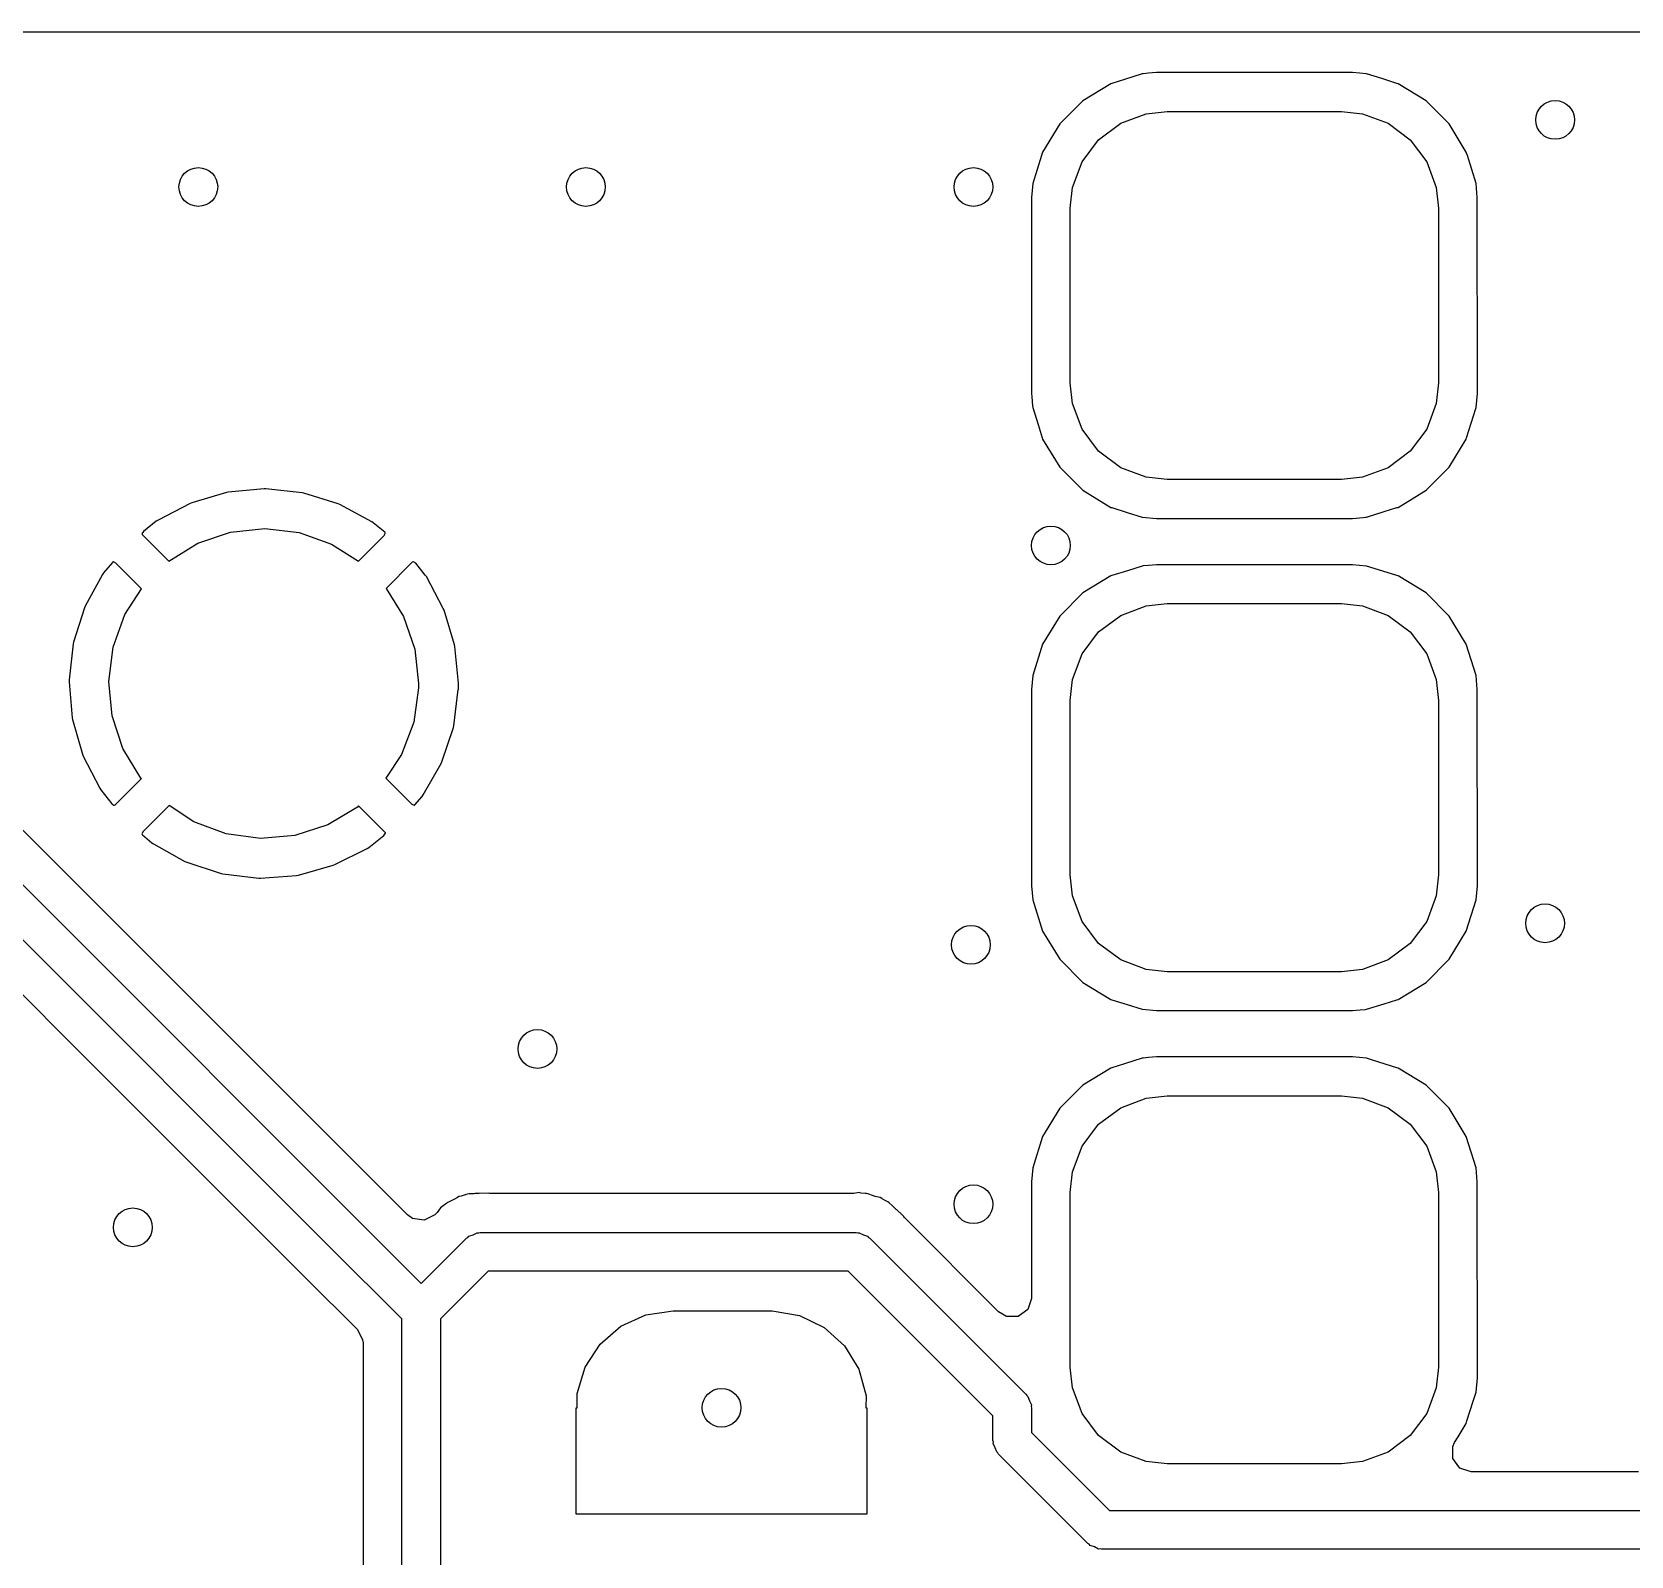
# Model space of a CAD drawing. Extents: x 100.2 to 143.8, y -109.8 to -50.2.
# Drawn here: x 114.14 to 122.39, y -58.07 to -50.2 of the extents above; entities that cross this region are included whole.
import ezdxf

# ---------------------------------------------------------------- set-up
doc = ezdxf.new("R2010")
doc.units = 0
doc.layers.add('BLACK', color=7, linetype='CONTINUOUS')

msp = doc.modelspace()

# ---------------------------------------------------------------- linework, layer by layer
at = {"layer": 'BLACK', "linetype": 'CONTINUOUS'}
for p, q in [((103.033, -50.2), (140.966, -50.2)), ((119.871, -50.4162), (119.78, -50.4448)), ((119.876, -50.4157), (119.871, -50.4162)), ((119.904, -50.4131), (119.876, -50.4157)), ((119.876, -50.4157), (119.876, -50.4157)), ((119.944, -50.4095), (119.904, -50.4131)), ((120.45, -50.4095), (119.944, -50.4095)), ((120.956, -50.4095), (120.45, -50.4095)), ((121.029, -50.4162), (120.956, -50.4095)), ((121.107, -50.4405), (121.029, -50.4162)), ((119.709, -50.4668), (119.564, -50.5546)), ((119.715, -50.4651), (119.709, -50.4668)), ((119.78, -50.4448), (119.715, -50.4651)), ((119.715, -50.4651), (119.715, -50.4651)), ((121.185, -50.4651), (121.107, -50.4405)), ((121.191, -50.4668), (121.185, -50.4651)), ((121.185, -50.4651), (121.185, -50.4651)), ((121.336, -50.5546), (121.191, -50.4668)), ((119.564, -50.5546), (119.445, -50.6745)), ((121.455, -50.6745), (121.336, -50.5546)), ((119.76, -50.6714), (119.892, -50.6217)), ((119.892, -50.6217), (120, -50.61)), ((120, -50.61), (120.9, -50.61)), ((120.9, -50.61), (121.008, -50.6217)), ((121.008, -50.6217), (121.14, -50.6714)), ((119.445, -50.6745), (119.357, -50.8194)), ((119.646, -50.7564), (119.76, -50.6714)), ((121.14, -50.6714), (121.254, -50.7564)), ((121.543, -50.8194), (121.455, -50.6745)), ((119.355, -50.8251), (119.351, -50.8368)), ((119.357, -50.8194), (119.355, -50.8251)), ((119.355, -50.8251), (119.355, -50.8251)), ((119.561, -50.8697), (119.646, -50.7564)), ((121.254, -50.7564), (121.339, -50.8697)), ((121.545, -50.8251), (121.543, -50.8194)), ((121.549, -50.8368), (121.545, -50.8251)), ((121.545, -50.8251), (121.545, -50.8251)), ((119.351, -50.8368), (119.306, -50.9812)), ((119.512, -51.0024), (119.561, -50.8697)), ((121.339, -50.8697), (121.388, -51.0024)), ((121.594, -50.9812), (121.549, -50.8368)), ((119.306, -50.9812), (119.3, -51.0537)), ((121.6, -51.0537), (121.594, -50.9812)), ((119.3, -51.0537), (119.3, -52.0663)), ((119.5, -51.1097), (119.512, -51.0024)), ((121.388, -51.0024), (121.4, -51.1097)), ((121.601, -52.0663), (121.6, -51.0537)), ((119.5, -52.0103), (119.5, -51.1097)), ((121.4, -51.1097), (121.4, -52.0103)), ((119.3, -52.0663), (119.301, -52.0825)), ((119.512, -52.1176), (119.5, -52.0103)), ((121.4, -52.0103), (121.388, -52.1176)), ((121.594, -52.1388), (121.601, -52.0663)), ((119.301, -52.0825), (119.305, -52.1288)), ((119.305, -52.1288), (119.306, -52.1388)), ((119.306, -52.1388), (119.334, -52.2265)), ((119.561, -52.2503), (119.512, -52.1176)), ((121.388, -52.1176), (121.339, -52.2503)), ((121.545, -52.2949), (121.592, -52.1438)), ((121.592, -52.1438), (121.594, -52.1388)), ((119.334, -52.2265), (119.355, -52.2949)), ((119.355, -52.2949), (119.355, -52.2949)), ((119.355, -52.2949), (119.357, -52.3006)), ((119.357, -52.3006), (119.445, -52.4455)), ((119.646, -52.3636), (119.561, -52.2503)), ((121.339, -52.2503), (121.254, -52.3636)), ((121.455, -52.4455), (121.543, -52.3006)), ((121.543, -52.3006), (121.545, -52.2949)), ((121.545, -52.2949), (121.545, -52.2949)), ((119.76, -52.4486), (119.646, -52.3636)), ((121.254, -52.3636), (121.14, -52.4486)), ((119.445, -52.4455), (119.564, -52.5654)), ((119.892, -52.4983), (119.76, -52.4486)), ((121.14, -52.4486), (121.008, -52.4983)), ((121.336, -52.5654), (121.455, -52.4455)), ((115.34, -52.5582), (115.154, -52.5751)), ((115.349, -52.5583), (115.34, -52.5582)), ((115.535, -52.5777), (115.349, -52.5583)), ((120, -52.51), (119.892, -52.4983)), ((120.9, -52.51), (120, -52.51)), ((121.008, -52.4983), (120.9, -52.51)), ((114.957, -52.6331), (114.792, -52.7195)), ((114.966, -52.6295), (114.957, -52.6331)), ((115.145, -52.5769), (114.966, -52.6295)), ((115.154, -52.5751), (115.145, -52.5769)), ((115.544, -52.5797), (115.535, -52.5777)), ((115.722, -52.6348), (115.544, -52.5797)), ((115.731, -52.6385), (115.722, -52.6348)), ((115.895, -52.7272), (115.731, -52.6385)), ((119.564, -52.5654), (119.709, -52.6532)), ((121.191, -52.6532), (121.336, -52.5654)), ((114.783, -52.7248), (114.717, -52.7784)), ((114.792, -52.7195), (114.783, -52.7248)), ((115.903, -52.7326), (115.895, -52.7272)), ((119.709, -52.6532), (119.715, -52.6549)), ((119.715, -52.6549), (119.715, -52.6549)), ((119.715, -52.6549), (119.793, -52.6795)), ((119.793, -52.6795), (119.871, -52.7038)), ((119.871, -52.7038), (119.944, -52.7105)), ((119.944, -52.7105), (120.45, -52.7105)), ((120.45, -52.7105), (120.956, -52.7105)), ((120.956, -52.7105), (121.011, -52.7055)), ((121.011, -52.7055), (121.024, -52.7043)), ((121.024, -52.7043), (121.029, -52.7038)), ((121.024, -52.7043), (121.024, -52.7043)), ((121.029, -52.7038), (121.12, -52.6752)), ((121.12, -52.6752), (121.185, -52.6549)), ((121.185, -52.6549), (121.191, -52.6532)), ((121.185, -52.6549), (121.185, -52.6549)), ((114.717, -52.7784), (114.709, -52.7896)), ((114.709, -52.7896), (114.71, -52.792)), ((114.71, -52.792), (114.712, -52.7957)), ((114.712, -52.7957), (114.847, -52.9308)), ((114.997, -52.8387), (115.166, -52.7812)), ((115.166, -52.7812), (115.343, -52.7626)), ((115.343, -52.7626), (115.52, -52.7837)), ((115.52, -52.7837), (115.688, -52.8435)), ((115.827, -52.9316), (115.959, -52.7993)), ((115.963, -52.7818), (115.903, -52.7326)), ((115.959, -52.7993), (115.965, -52.7875)), ((115.965, -52.7847), (115.963, -52.7818)), ((115.965, -52.7875), (115.965, -52.7847)), ((114.847, -52.9308), (114.997, -52.8387)), ((115.688, -52.8435), (115.827, -52.9316)), ((114.557, -52.9373), (114.511, -52.9911)), ((114.559, -52.9351), (114.557, -52.9373)), ((114.562, -52.9347), (114.559, -52.9351)), ((114.574, -52.9407), (114.562, -52.9347)), ((114.707, -53.0734), (114.574, -52.9407)), ((116.104, -52.937), (115.969, -53.0727)), ((116.108, -52.9348), (116.104, -52.937)), ((116.11, -52.9346), (116.108, -52.9348)), ((116.122, -52.9418), (116.11, -52.9346)), ((116.171, -53.0027), (116.122, -52.9418)), ((119.871, -52.9562), (119.795, -52.9801)), ((119.876, -52.9557), (119.871, -52.9562)), ((119.904, -52.9531), (119.876, -52.9557)), ((119.876, -52.9557), (119.876, -52.9557)), ((119.944, -52.9495), (119.904, -52.9531)), ((120.45, -52.9495), (119.944, -52.9495)), ((120.956, -52.9495), (120.45, -52.9495)), ((121.029, -52.9562), (120.956, -52.9495)), ((121.09, -52.9753), (121.029, -52.9562)), ((121.185, -53.0051), (121.09, -52.9753)), ((114.506, -52.9991), (114.416, -53.1625)), ((114.511, -52.9911), (114.506, -52.9991)), ((116.177, -53.0108), (116.171, -53.0027)), ((116.264, -53.1754), (116.177, -53.0108)), ((119.709, -53.0068), (119.564, -53.0946)), ((119.715, -53.0051), (119.709, -53.0068)), ((119.795, -52.9801), (119.715, -53.0051)), ((119.715, -53.0051), (119.715, -53.0051)), ((121.191, -53.0068), (121.185, -53.0051)), ((121.185, -53.0051), (121.185, -53.0051)), ((121.336, -53.0946), (121.191, -53.0068)), ((114.621, -53.2069), (114.707, -53.0734)), ((115.969, -53.0727), (116.059, -53.2169)), ((119.564, -53.0946), (119.445, -53.2145)), ((121.455, -53.2145), (121.336, -53.0946)), ((114.412, -53.1713), (114.356, -53.349)), ((114.416, -53.1625), (114.412, -53.1713)), ((114.56, -53.3744), (114.621, -53.2069)), ((116.059, -53.2169), (116.118, -53.3853)), ((116.268, -53.1843), (116.264, -53.1754)), ((116.322, -53.3628), (116.268, -53.1843)), ((119.445, -53.2145), (119.357, -53.3594)), ((119.646, -53.2964), (119.76, -53.2114)), ((119.76, -53.2114), (119.892, -53.1617)), ((119.892, -53.1617), (120, -53.15)), ((120, -53.15), (120.9, -53.15)), ((120.9, -53.15), (121.008, -53.1617)), ((121.008, -53.1617), (121.14, -53.2114)), ((121.14, -53.2114), (121.254, -53.2964)), ((121.543, -53.3594), (121.455, -53.2145)), ((119.561, -53.4097), (119.646, -53.2964)), ((121.254, -53.2964), (121.339, -53.4097)), ((114.354, -53.3585), (114.333, -53.5437)), ((114.356, -53.349), (114.354, -53.3585)), ((114.538, -53.5514), (114.56, -53.3744)), ((116.118, -53.3853), (116.137, -53.5626)), ((116.324, -53.3722), (116.322, -53.3628)), ((116.342, -53.5598), (116.324, -53.3722)), ((119.357, -53.3594), (119.306, -53.5212)), ((121.594, -53.5212), (121.543, -53.3594)), ((119.512, -53.5424), (119.561, -53.4097)), ((121.339, -53.4097), (121.388, -53.5424)), ((114.333, -53.5437), (114.333, -53.5534)), ((114.333, -53.5534), (114.349, -53.7391)), ((114.555, -53.7289), (114.538, -53.5514)), ((119.306, -53.5212), (119.3, -53.5937)), ((119.5, -53.6497), (119.512, -53.5424)), ((121.388, -53.5424), (121.4, -53.6497)), ((121.6, -53.5937), (121.594, -53.5212)), ((116.137, -53.5849), (116.112, -53.7615)), ((116.137, -53.5626), (116.137, -53.5849)), ((116.318, -53.7804), (116.341, -53.5937)), ((116.341, -53.5937), (116.342, -53.5934)), ((116.342, -53.5653), (116.342, -53.5598)), ((116.342, -53.5878), (116.342, -53.5653)), ((116.342, -53.5934), (116.342, -53.5878)), ((119.3, -53.5937), (119.3, -54.6063)), ((121.601, -54.6063), (121.6, -53.5937)), ((119.5, -54.5503), (119.5, -53.6497)), ((121.4, -53.6497), (121.4, -54.5503)), ((114.349, -53.7391), (114.35, -53.7486)), ((114.35, -53.7486), (114.402, -53.9278)), ((114.611, -53.8981), (114.555, -53.7289)), ((116.112, -53.7615), (116.049, -53.9282)), ((116.257, -53.9667), (116.316, -53.7898)), ((116.316, -53.7898), (116.318, -53.7804)), ((116.08, -56.305), (113.7, -53.9253)), ((114.402, -53.9278), (114.405, -53.9368)), ((114.405, -53.9368), (114.491, -54.1026)), ((114.704, -54.0507), (114.611, -53.8981)), ((116.049, -53.9282), (115.967, -54.0511)), ((116.253, -53.9755), (116.257, -53.9667)), ((113.521, -54.0293), (116.15, -56.6586)), ((116.161, -54.1376), (116.253, -53.9755)), ((114.491, -54.1026), (114.496, -54.1107)), ((114.496, -54.1107), (114.553, -54.1832)), ((114.571, -54.188), (114.706, -54.0529)), ((114.706, -54.0529), (114.704, -54.0507)), ((115.967, -54.0511), (116.101, -54.1846)), ((115.679, -56.4707), (113.409, -54.2)), ((114.553, -54.1832), (114.564, -54.1906)), ((114.564, -54.1906), (114.567, -54.1905)), ((114.567, -54.1905), (114.571, -54.188)), ((114.849, -54.1928), (114.716, -54.3259)), ((114.977, -54.2766), (114.849, -54.1928)), ((115.821, -54.1998), (115.668, -54.2911)), ((115.827, -54.1939), (115.821, -54.1998)), ((115.963, -54.3294), (115.827, -54.1939)), ((116.101, -54.1846), (116.113, -54.1907)), ((116.113, -54.1907), (116.116, -54.1902)), ((116.116, -54.1902), (116.118, -54.1884)), ((116.118, -54.1884), (116.155, -54.1455)), ((116.155, -54.1455), (116.161, -54.1376)), ((115.144, -54.3388), (114.977, -54.2766)), ((115.668, -54.2911), (115.498, -54.3462)), ((114.716, -54.3259), (114.709, -54.3378)), ((114.709, -54.3378), (114.71, -54.3409)), ((114.71, -54.3409), (114.712, -54.3434)), ((114.712, -54.3434), (114.76, -54.3845)), ((115.321, -54.3624), (115.144, -54.3388)), ((115.498, -54.3462), (115.321, -54.3624)), ((115.88, -54.408), (115.958, -54.3467)), ((115.958, -54.3467), (115.966, -54.3356)), ((115.966, -54.3336), (115.963, -54.3294)), ((115.966, -54.3356), (115.966, -54.3336)), ((113.355, -54.4295), (114.456, -55.5314)), ((114.76, -54.3845), (114.768, -54.39)), ((114.768, -54.39), (114.931, -54.481)), ((115.705, -54.4972), (115.872, -54.4132)), ((115.872, -54.4132), (115.88, -54.408)), ((114.931, -54.481), (114.94, -54.4849)), ((114.94, -54.4849), (115.117, -54.5425)), ((115.117, -54.5425), (115.126, -54.5445)), ((115.126, -54.5445), (115.312, -54.5666)), ((115.517, -54.5508), (115.696, -54.5007)), ((115.696, -54.5007), (115.705, -54.4972)), ((115.312, -54.5666), (115.321, -54.5668)), ((115.321, -54.5668), (115.507, -54.5525)), ((115.507, -54.5525), (115.517, -54.5508)), ((119.3, -54.6063), (119.306, -54.6788)), ((119.512, -54.6576), (119.5, -54.5503)), ((121.4, -54.5503), (121.388, -54.6576)), ((121.594, -54.6788), (121.601, -54.6063)), ((119.306, -54.6788), (119.357, -54.8406)), ((119.561, -54.7903), (119.512, -54.6576)), ((121.388, -54.6576), (121.339, -54.7903)), ((121.543, -54.8406), (121.594, -54.6788)), ((119.646, -54.9036), (119.561, -54.7903)), ((121.339, -54.7903), (121.254, -54.9036)), ((119.357, -54.8406), (119.445, -54.9855)), ((121.455, -54.9855), (121.543, -54.8406)), ((119.76, -54.9886), (119.646, -54.9036)), ((121.254, -54.9036), (121.14, -54.9886)), ((119.445, -54.9855), (119.564, -55.1054)), ((119.892, -55.0383), (119.76, -54.9886)), ((120, -55.05), (119.892, -55.0383)), ((121.008, -55.0383), (120.9, -55.05)), ((121.14, -54.9886), (121.008, -55.0383)), ((121.336, -55.1054), (121.455, -54.9855)), ((119.564, -55.1054), (119.709, -55.1932)), ((120.9, -55.05), (120, -55.05)), ((121.191, -55.1932), (121.336, -55.1054)), ((119.709, -55.1932), (119.715, -55.1949)), ((119.715, -55.1949), (119.715, -55.1949)), ((119.715, -55.1949), (119.793, -55.2195)), ((121.12, -55.2152), (121.185, -55.1949)), ((121.185, -55.1949), (121.191, -55.1932)), ((121.185, -55.1949), (121.185, -55.1949)), ((119.793, -55.2195), (119.871, -55.2438)), ((119.871, -55.2438), (119.944, -55.2505)), ((119.944, -55.2505), (120.45, -55.2505)), ((120.45, -55.2505), (120.956, -55.2505)), ((120.956, -55.2505), (120.996, -55.2469)), ((120.996, -55.2469), (121.024, -55.2443)), ((121.024, -55.2443), (121.029, -55.2438)), ((121.024, -55.2443), (121.024, -55.2443)), ((121.029, -55.2438), (121.12, -55.2152)), ((114.456, -55.5314), (115.557, -56.6322)), ((119.78, -55.5248), (119.715, -55.5451)), ((119.871, -55.4962), (119.78, -55.5248)), ((119.876, -55.4957), (119.871, -55.4962)), ((119.904, -55.4931), (119.876, -55.4957)), ((119.876, -55.4957), (119.876, -55.4957)), ((119.944, -55.4895), (119.904, -55.4931)), ((120.45, -55.4895), (119.944, -55.4895)), ((120.956, -55.4895), (120.45, -55.4895)), ((121.029, -55.4962), (120.956, -55.4895)), ((121.06, -55.506), (121.029, -55.4962)), ((121.185, -55.5451), (121.06, -55.506)), ((119.709, -55.5468), (119.564, -55.6346)), ((119.715, -55.5451), (119.709, -55.5468)), ((119.715, -55.5451), (119.715, -55.5451)), ((121.191, -55.5468), (121.185, -55.5451)), ((121.185, -55.5451), (121.185, -55.5451)), ((121.336, -55.6346), (121.191, -55.5468)), ((119.564, -55.6346), (119.445, -55.7545)), ((119.892, -55.7017), (120, -55.69)), ((120, -55.69), (120.9, -55.69)), ((120.9, -55.69), (121.008, -55.7017)), ((121.455, -55.7545), (121.336, -55.6346)), ((119.445, -55.7545), (119.357, -55.8994)), ((119.646, -55.8364), (119.76, -55.7514)), ((119.76, -55.7514), (119.892, -55.7017)), ((121.008, -55.7017), (121.14, -55.7514)), ((121.14, -55.7514), (121.254, -55.8364)), ((121.543, -55.8994), (121.455, -55.7545)), ((119.561, -55.9497), (119.646, -55.8364)), ((121.254, -55.8364), (121.339, -55.9497)), ((119.357, -55.8994), (119.306, -56.0612)), ((121.594, -56.0612), (121.543, -55.8994)), ((119.512, -56.0824), (119.561, -55.9497)), ((121.339, -55.9497), (121.388, -56.0824)), ((119.306, -56.0612), (119.3, -56.1337)), ((119.5, -56.1897), (119.512, -56.0824)), ((121.388, -56.0824), (121.4, -56.1897)), ((121.6, -56.1337), (121.594, -56.0612)), ((116.417, -56.196), (116.401, -56.1966)), ((116.422, -56.1957), (116.417, -56.196)), ((116.427, -56.1948), (116.422, -56.1957)), ((116.446, -56.1948), (116.427, -56.1948)), ((116.45, -56.1948), (116.446, -56.1948)), ((116.499, -56.1929), (116.45, -56.1948)), ((116.504, -56.1945), (116.499, -56.1929)), ((116.508, -56.1948), (116.504, -56.1945)), ((118.368, -56.1948), (116.508, -56.1948)), ((118.381, -56.1939), (118.368, -56.1948)), ((118.383, -56.1938), (118.381, -56.1939)), ((118.41, -56.19), (118.383, -56.1938)), ((118.419, -56.1921), (118.41, -56.19)), ((118.419, -56.1922), (118.419, -56.1921)), ((118.419, -56.1921), (118.419, -56.1921)), ((118.442, -56.1948), (118.419, -56.1922)), ((118.448, -56.1948), (118.442, -56.1948)), ((118.455, -56.1955), (118.448, -56.1948)), ((118.461, -56.198), (118.455, -56.1955)), ((119.3, -56.1337), (119.3, -56.5414)), ((119.5, -57.0903), (119.5, -56.1897)), ((121.4, -56.1897), (121.4, -57.0903)), ((121.601, -57.1463), (121.6, -56.1337)), ((116.249, -56.2689), (116.232, -56.2921)), ((116.257, -56.264), (116.249, -56.2689)), ((116.275, -56.2497), (116.257, -56.264)), ((116.28, -56.2453), (116.275, -56.2497)), ((116.285, -56.2413), (116.28, -56.2453)), ((116.291, -56.2385), (116.285, -56.2413)), ((116.309, -56.2308), (116.291, -56.2385)), ((116.291, -56.2385), (116.291, -56.2385)), ((116.322, -56.2241), (116.309, -56.2308)), ((116.337, -56.2149), (116.322, -56.2241)), ((116.345, -56.2101), (116.337, -56.2149)), ((116.337, -56.2149), (116.337, -56.2149)), ((116.356, -56.208), (116.345, -56.2101)), ((116.377, -56.2017), (116.356, -56.208)), ((116.379, -56.2007), (116.377, -56.2017)), ((116.387, -56.1971), (116.379, -56.2007)), ((116.379, -56.2007), (116.379, -56.2007)), ((116.397, -56.1968), (116.387, -56.1971)), ((116.401, -56.1966), (116.397, -56.1968)), ((118.479, -56.2053), (118.461, -56.198)), ((118.461, -56.198), (118.461, -56.198)), ((118.493, -56.2097), (118.479, -56.2053)), ((118.519, -56.2158), (118.493, -56.2097)), ((118.527, -56.221), (118.519, -56.2158)), ((118.529, -56.2224), (118.527, -56.221)), ((118.527, -56.221), (118.527, -56.221)), ((118.548, -56.2327), (118.529, -56.2224)), ((118.559, -56.2369), (118.548, -56.2327)), ((118.565, -56.2432), (118.559, -56.2369)), ((118.58, -56.2571), (118.565, -56.2432)), ((118.584, -56.2605), (118.58, -56.2571)), ((118.588, -56.2631), (118.584, -56.2605)), ((118.602, -56.2769), (118.588, -56.2631)), ((118.605, -56.2794), (118.602, -56.2769)), ((116.105, -56.3232), (116.08, -56.305)), ((116.165, -56.3328), (116.105, -56.3232)), ((116.22, -56.305), (116.165, -56.3328)), ((116.223, -56.3022), (116.22, -56.305)), ((116.232, -56.2921), (116.223, -56.3022)), ((118.632, -56.305), (118.605, -56.2794)), ((118.641, -56.3131), (118.632, -56.305)), ((118.643, -56.3176), (118.641, -56.3131)), ((118.646, -56.3207), (118.643, -56.3176)), ((119.13, -56.8055), (118.646, -56.3207)), ((116.15, -56.6586), (116.384, -56.4246)), ((116.384, -56.4246), (116.391, -56.421)), ((116.391, -56.421), (116.396, -56.4144)), ((116.396, -56.4144), (116.418, -56.4072)), ((116.418, -56.4072), (116.439, -56.3966)), ((116.439, -56.3966), (116.447, -56.3978)), ((116.447, -56.3978), (116.455, -56.3953)), ((116.455, -56.3953), (118.395, -56.3953)), ((118.395, -56.3953), (118.403, -56.3978)), ((118.403, -56.3978), (118.411, -56.3966)), ((118.411, -56.3966), (118.432, -56.4072)), ((118.432, -56.4072), (118.454, -56.4144)), ((118.454, -56.4144), (118.459, -56.421)), ((118.459, -56.421), (118.466, -56.4246)), ((118.466, -56.4246), (119.271, -57.2298)), ((116.05, -56.8414), (115.679, -56.4707)), ((116.496, -56.5953), (116.25, -56.8414)), ((118.354, -56.5953), (116.496, -56.5953)), ((119.1, -57.3419), (118.354, -56.5953)), ((119.3, -56.5414), (119.3, -56.7355)), ((115.557, -56.6322), (115.557, -56.6323)), ((115.557, -56.6323), (115.821, -56.8955)), ((119.3, -56.7355), (119.281, -56.7937)), ((116.05, -60.8), (116.05, -56.8414)), ((116.25, -56.8414), (116.25, -60.7586)), ((117.181, -56.8788), (117.31, -56.8201)), ((117.31, -56.8201), (117.45, -56.8)), ((117.45, -56.8), (117.95, -56.8)), ((117.95, -56.8), (117.962, -56.8001)), ((117.962, -56.8001), (118.102, -56.8237)), ((118.102, -56.8237), (118.23, -56.8855)), ((119.17, -56.8297), (119.13, -56.8055)), ((119.231, -56.8297), (119.17, -56.8297)), ((119.281, -56.7937), (119.231, -56.8297)), ((115.821, -56.8955), (115.848, -56.95)), ((117.073, -56.9713), (117.181, -56.8788)), ((118.23, -56.8855), (118.335, -56.9806)), ((115.848, -56.95), (115.85, -56.9655)), ((115.85, -56.9655), (115.85, -60.7465)), ((116.996, -57.0903), (117.073, -56.9713)), ((118.335, -56.9806), (118.409, -57.1014)), ((116.955, -57.2261), (116.996, -57.0903)), ((118.409, -57.1014), (118.446, -57.2382)), ((119.512, -57.1976), (119.5, -57.0903)), ((121.4, -57.0903), (121.388, -57.1976)), ((121.594, -57.2188), (121.601, -57.1463)), ((116.955, -57.3), (116.955, -57.2261)), ((118.446, -57.2382), (118.445, -57.3)), ((119.271, -57.2298), (119.275, -57.237)), ((119.275, -57.237), (119.281, -57.2417)), ((119.281, -57.2417), (119.289, -57.264)), ((119.289, -57.264), (119.299, -57.2848)), ((119.561, -57.3303), (119.512, -57.1976)), ((121.388, -57.1976), (121.339, -57.3303)), ((121.547, -57.3674), (121.58, -57.2614)), ((121.58, -57.2614), (121.594, -57.2188)), ((116.95, -57.85), (116.95, -57.3)), ((116.95, -57.3), (116.955, -57.3)), ((118.445, -57.3), (118.45, -57.3)), ((118.45, -57.3), (118.45, -57.85)), ((119.1, -57.4696), (119.1, -57.3419)), ((119.299, -57.2848), (119.298, -57.2928)), ((119.298, -57.2928), (119.3, -57.3005)), ((119.3, -57.3005), (119.3, -57.4282)), ((119.646, -57.4436), (119.561, -57.3303)), ((121.339, -57.3303), (121.254, -57.4436)), ((119.3, -57.4282), (119.703, -57.8305)), ((121.501, -57.4496), (121.543, -57.3806)), ((121.543, -57.3806), (121.547, -57.3674)), ((119.103, -57.4773), (119.1, -57.4696)), ((119.102, -57.4852), (119.103, -57.4773)), ((119.112, -57.5061), (119.102, -57.4852)), ((119.12, -57.5284), (119.112, -57.5061)), ((119.76, -57.5286), (119.646, -57.4436)), ((121.254, -57.4436), (121.14, -57.5286)), ((121.474, -57.5004), (121.483, -57.4797)), ((121.474, -57.5616), (121.474, -57.5004)), ((121.483, -57.4797), (121.501, -57.4496)), ((119.126, -57.5331), (119.12, -57.5284)), ((119.13, -57.5403), (119.126, -57.5331)), ((119.591, -58.0012), (119.13, -57.5403)), ((119.892, -57.5783), (119.76, -57.5286)), ((120, -57.59), (119.892, -57.5783)), ((120.9, -57.59), (120, -57.59)), ((121.008, -57.5783), (120.9, -57.59)), ((121.14, -57.5286), (121.008, -57.5783)), ((121.51, -57.6111), (121.474, -57.5616)), ((121.568, -57.63), (121.51, -57.6111)), ((122.432, -57.63), (121.568, -57.63)), ((119.703, -57.8305), (124.88, -57.8305)), ((118.45, -57.85), (116.95, -57.85)), ((119.598, -58.0049), (119.591, -58.0012)), ((119.603, -58.0114), (119.598, -58.0049)), ((119.625, -58.0186), (119.603, -58.0114)), ((119.646, -58.0293), (119.625, -58.0186)), ((119.654, -58.028), (119.646, -58.0293)), ((119.661, -58.0305), (119.654, -58.028)), ((124.839, -58.0305), (119.661, -58.0305))]:
    msp.add_line(p, q, dxfattribs=at)
at = {"layer": 'BLACK'}
for centre in [(122.002, -50.654), (115, -51), (117, -51), (119, -51), (119.4, -52.85), (121.95, -54.8), (118.987, -54.911), (116.75, -55.4485), (119, -56.25), (114.662, -56.369), (117.7, -57.3)]:
    msp.add_circle(centre, 0.1, dxfattribs=at)

doc.saveas('drawing.dxf')
